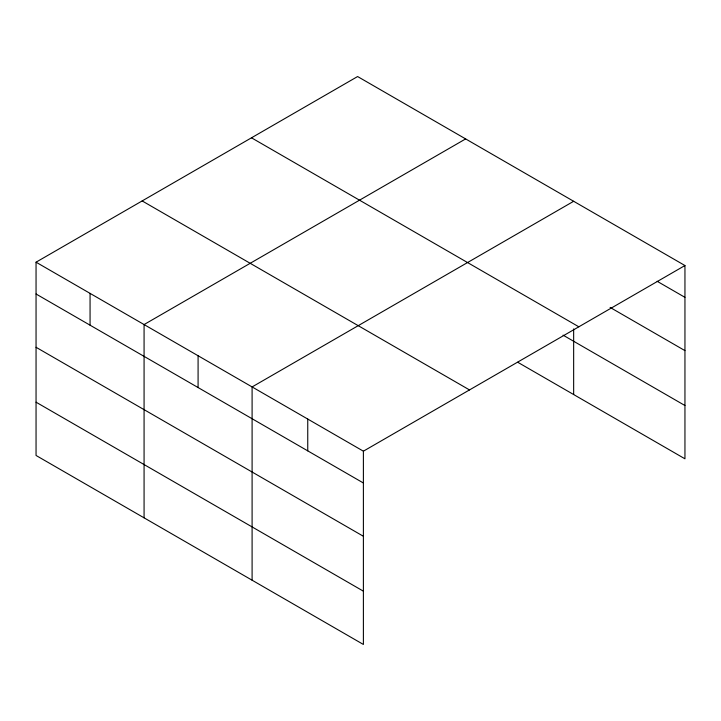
<?xml version="1.0" encoding="UTF-8"?>
<svg xmlns="http://www.w3.org/2000/svg" width="721" height="721" viewBox="0 0 721 721"><rect width="100%" height="100%" fill="white"/><g stroke="black" fill="none" stroke-linecap="round" stroke-linejoin="round"><path stroke-width="1.08" d="M36.05 262.192L363.393 451.184L363.393 644.457L36.05 455.465L36.05 262.192L357.607 76.543L684.95 265.535L684.95 458.808L517.714 362.248M465.631 138.919L144.074 324.558L144.074 517.831M573.655 201.285L252.098 386.934L252.098 580.198M363.393 451.184L684.95 265.535M657.128 281.28L684.95 297.34M610.11 307.416L684.95 350.622M251.494 137.81L578.837 326.802M563.047 335.139L684.95 405.526M142.163 200.934L469.506 389.926M36.05 293.997L363.393 482.989M36.05 347.279L363.393 536.271M36.05 402.183L363.393 591.175M573.655 328.938L573.655 394.549M307.75 419.054L307.75 450.859M198.086 355.741L198.086 387.556M90.062 293.375L90.062 325.18"/></g></svg>
